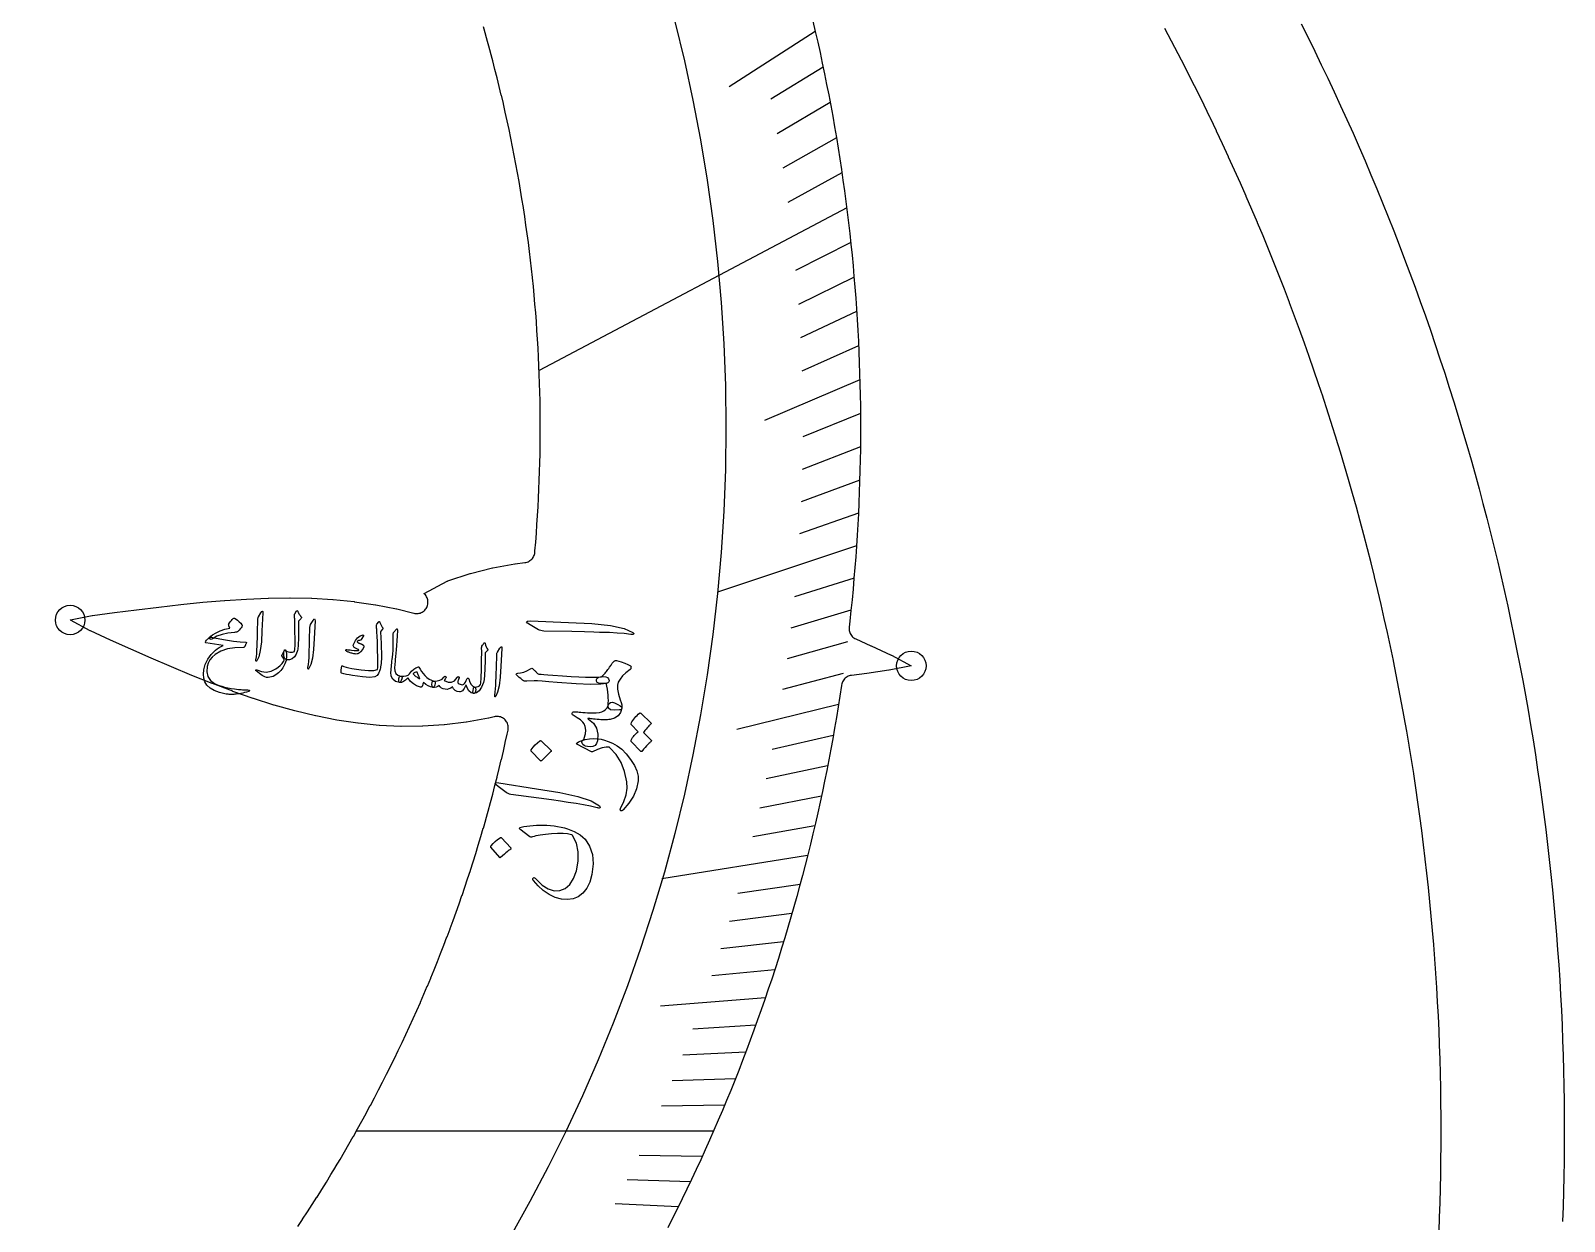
# Model space of a CAD drawing. Header units: millimetres. Extents: x -54 to 54, y -54 to 54.
# Drawn here: x 20.38 to 54, y -1.98 to 24.13 of the extents above; entities that cross this region are included whole.
import ezdxf

# ---------------------------------------------------------------- set-up
doc = ezdxf.new("R2010")
doc.units = ezdxf.units.MM
for name, color, linetype in [('CUT_INNER', 6, 'Continuous'), ('CUT_OUTER', 1, 'Continuous'), ('ENGRAVE', 7, 'Continuous'), ('ENGRAVE_FINE', 8, 'Continuous'), ('TEXT', 5, 'Continuous')]:
    doc.layers.add(name, color=color, linetype=linetype)

msp = doc.modelspace()

# ---------------------------------------------------------------- linework, layer by layer
at = {"layer": 'CUT_INNER'}
for points in [[(26.2326, -2.0963), (26.3388, -1.9363), (26.3396, -1.935), (26.4449, -1.7743), (26.4457, -1.7731), (26.5499, -1.6118), (26.5508, -1.6105), (26.654, -1.4485), (26.6548, -1.4472), (26.7571, -1.2847), (26.7579, -1.2834), (26.8591, -1.1202), (26.8599, -1.1189), (26.9602, -0.9551), (26.961, -0.9537), (27.0602, -0.7893), (27.061, -0.788), (27.1592, -0.623), (27.16, -0.6217), (27.2572, -0.456), (27.258, -0.4547), (27.3542, -0.2885), (27.355, -0.2872), (27.4501, -0.1203), (27.4509, -0.119), (27.545, 0.0484), (27.5458, 0.0497), (27.6389, 0.2177), (27.6396, 0.219), (27.7317, 0.3876), (27.7325, 0.3889), (27.8235, 0.558), (27.8242, 0.5594), (27.9142, 0.729), (27.915, 0.7304), (28.0039, 0.9006), (28.0046, 0.9019), (28.0926, 1.0727), (28.0933, 1.074), (28.1801, 1.2453), (28.1808, 1.2467), (28.2666, 1.4185), (28.2673, 1.4199), (28.3521, 1.5922), (28.3528, 1.5936), (28.4365, 1.7664), (28.4371, 1.7678), (28.5198, 1.9411), (28.5204, 1.9425), (28.602, 2.1164), (28.6027, 2.1178), (28.6832, 2.2921), (28.6838, 2.2935), (28.7632, 2.4684), (28.7639, 2.4698), (28.8422, 2.6451), (28.8429, 2.6465), (28.9201, 2.8223), (28.9208, 2.8237), (28.997, 3), (28.9976, 3.0014), (29.0727, 3.1782), (29.0733, 3.1796), (29.1473, 3.3568), (29.1479, 3.3582), (29.2209, 3.5359), (29.2214, 3.5373), (29.2933, 3.7154), (29.2939, 3.7168), (29.3646, 3.8953), (29.3652, 3.8968), (29.4349, 4.0757), (29.4354, 4.0772), (29.504, 4.2566), (29.5045, 4.258), (29.572, 4.4378), (29.5725, 4.4392), (29.6389, 4.6195), (29.6394, 4.6209), (29.7047, 4.8015), (29.7052, 4.803), (29.7693, 4.984), (29.7698, 4.9854), (29.8329, 5.1669), (29.8334, 5.1683), (29.8953, 5.3501), (29.8958, 5.3516), (29.9566, 5.5337), (29.9571, 5.5352), (30.0167, 5.7177), (30.0172, 5.7192), (30.0758, 5.9021), (30.0762, 5.9035), (30.1337, 6.0868), (30.1341, 6.0883), (30.1904, 6.2719), (30.1909, 6.2733), (30.2461, 6.4573), (30.2465, 6.4588), (30.3006, 6.643), (30.301, 6.6445), (30.3539, 6.8291), (30.3543, 6.8306), (30.4061, 7.0155), (30.4065, 7.017), (30.4572, 7.2023), (30.4576, 7.2037), (30.5071, 7.3893), (30.5075, 7.3908), (30.5559, 7.5766), (30.5562, 7.5781), (30.6035, 7.7643), (30.6039, 7.7658), (30.6499, 7.9522), (30.6503, 7.9537), (30.6953, 8.1404), (30.6956, 8.1419), (30.7394, 8.3289), (30.7398, 8.3304), (30.7824, 8.5176), (30.7827, 8.5191), (30.8242, 8.7066), (30.8246, 8.7081), (30.8428, 8.7927), (30.8467, 8.8165), (30.8483, 8.8406), (30.8476, 8.8647), (30.8445, 8.8887), (30.8392, 8.9122), (30.8316, 8.9351), (30.8219, 8.9572), (30.8101, 8.9782), (30.7963, 8.998), (30.7806, 9.0164), (30.7633, 9.0331), (30.7444, 9.0482), (30.7241, 9.0613), (30.7027, 9.0724), (30.6803, 9.0814), (30.6572, 9.0882), (30.6335, 9.0928), (30.6095, 9.095), (30.5853, 9.0949), (30.5613, 9.0925), (30.5377, 9.0878), (30.4222, 9.0589), (30.4144, 9.0572), (29.934, 8.9694), (29.9267, 8.9683), (29.4505, 8.9103), (29.4434, 8.9097), (28.9712, 8.8796), (28.9642, 8.8793), (28.4959, 8.8757), (28.4891, 8.8759), (28.0243, 8.8975), (28.0178, 8.898), (27.5563, 8.9437), (27.5501, 8.9445), (27.0916, 9.0128), (27.0859, 9.0138), (26.6301, 9.1034), (26.6249, 9.1045), (26.1715, 9.2137), (26.1669, 9.2149), (25.7155, 9.3418), (25.7115, 9.343), (25.2618, 9.4859), (25.2584, 9.487), (24.8103, 9.6437), (24.8074, 9.6447), (24.3604, 9.8132), (24.3581, 9.8141), (23.912, 9.9922), (23.9102, 9.9929), (23.4647, 10.1787), (23.4634, 10.1793), (23.0188, 10.3706), (22.573, 10.5669), (22.1278, 10.7666), (22.1265, 10.7671), (21.6863, 10.9703), (21.6795, 10.9736), (21.2487, 11.2047), (21.2439, 11.2076), (21.2489, 11.2088), (21.7287, 11.305), (21.7361, 11.3062), (22.2164, 11.3728), (22.2177, 11.373), (22.7001, 11.4346), (23.1833, 11.493), (23.6663, 11.5473), (23.6677, 11.5474), (24.148, 11.5959), (24.1499, 11.5961), (24.6285, 11.637), (24.631, 11.6372), (25.1076, 11.6687), (25.1107, 11.6688), (25.585, 11.6887), (25.5886, 11.6888), (26.0604, 11.6949), (26.0645, 11.6949), (26.5333, 11.6854), (26.5381, 11.6852), (27.0037, 11.658), (27.009, 11.6576), (27.4712, 11.611), (27.4769, 11.6103), (27.9355, 11.5426), (27.9416, 11.5416), (28.3965, 11.4513), (28.4029, 11.4499), (28.7756, 11.3555), (28.7992, 11.3508), (28.8232, 11.3483), (28.8473, 11.3481), (28.8713, 11.3503), (28.895, 11.3547), (28.9182, 11.3615), (28.9406, 11.3704), (28.962, 11.3814), (28.9823, 11.3945), (29.0012, 11.4094), (29.0186, 11.4261), (29.0343, 11.4444), (29.0481, 11.4642), (29.06, 11.4851), (29.0699, 11.5071), (29.0775, 11.53), (29.083, 11.5535), (29.0861, 11.5774), (29.0869, 11.6015), (29.0854, 11.6256), (29.0816, 11.6494), (29.0755, 11.6727), (29.0671, 11.6953), (29.0567, 11.7171), (29.0442, 11.7377), (29.0298, 11.757), (29.0135, 11.7748), (29.0048, 11.7835), (29.001, 11.7878), (29.0059, 11.7907), (29.5114, 12.0603), (29.5161, 12.0625), (29.5209, 12.0644), (30.0108, 12.2281), (30.0201, 12.2308), (30.5045, 12.3519), (30.5124, 12.3536), (30.9927, 12.4414), (31.0001, 12.4425), (31.2114, 12.4683), (31.2353, 12.4724), (31.2587, 12.4788), (31.2814, 12.4874), (31.3032, 12.4982), (31.3238, 12.5111), (31.343, 12.5259), (31.3608, 12.5425), (31.3768, 12.5608), (31.391, 12.5805), (31.4032, 12.6015), (31.4133, 12.6236), (31.4212, 12.6465), (31.4268, 12.6702), (31.4302, 12.6942), (31.4328, 12.7232), (31.4329, 12.7248), (31.4488, 12.9162), (31.4489, 12.9177), (31.4636, 13.1092), (31.4637, 13.1107), (31.4773, 13.3023), (31.4774, 13.3038), (31.4897, 13.4955), (31.4898, 13.497), (31.501, 13.6887), (31.5011, 13.6902), (31.5111, 13.882), (31.5112, 13.8836), (31.52, 14.0754), (31.5201, 14.0769), (31.5277, 14.2688), (31.5278, 14.2704), (31.5343, 14.4623), (31.5343, 14.4638), (31.5396, 14.6558), (31.5397, 14.6574), (31.5438, 14.8494), (31.5438, 14.8509), (31.5468, 15.0429), (31.5468, 15.0445), (31.5486, 15.2365), (31.5486, 15.238), (31.5492, 15.4301), (31.5492, 15.4316), (31.5486, 15.6237), (31.5486, 15.6252), (31.5468, 15.8172), (31.5468, 15.8188), (31.5438, 16.0108), (31.5438, 16.0123), (31.5397, 16.2043), (31.5396, 16.2059), (31.5343, 16.3978), (31.5343, 16.3994), (31.5278, 16.5913), (31.5277, 16.5928), (31.5201, 16.7847), (31.52, 16.7863), (31.5112, 16.9781), (31.5111, 16.9797), (31.5011, 17.1714), (31.501, 17.173), (31.4898, 17.3647), (31.4897, 17.3662), (31.4774, 17.5579), (31.4773, 17.5594), (31.4637, 17.751), (31.4636, 17.7525), (31.4489, 17.944), (31.4488, 17.9455), (31.4329, 18.1369), (31.4328, 18.1384), (31.4157, 18.3297), (31.4155, 18.3313), (31.3973, 18.5224), (31.3972, 18.524), (31.3778, 18.715), (31.3776, 18.7166), (31.357, 18.9075), (31.3568, 18.909), (31.3351, 19.0998), (31.3349, 19.1014), (31.312, 19.292), (31.3118, 19.2936), (31.2877, 19.4841), (31.2875, 19.4856), (31.2622, 19.676), (31.262, 19.6775), (31.2356, 19.8677), (31.2354, 19.8693), (31.2078, 20.0593), (31.2076, 20.0608), (31.1788, 20.2507), (31.1786, 20.2522), (31.1486, 20.4419), (31.1484, 20.4434), (31.1173, 20.633), (31.1171, 20.6345), (31.0848, 20.8238), (31.0845, 20.8253), (31.0511, 21.0144), (31.0509, 21.0159), (31.0163, 21.2048), (31.016, 21.2064), (30.9803, 21.395), (30.98, 21.3966), (30.9431, 21.585), (30.9428, 21.5865), (30.9048, 21.7748), (30.9044, 21.7763), (30.8652, 21.9643), (30.8649, 21.9658), (30.8246, 22.1535), (30.8242, 22.155), (30.7827, 22.3426), (30.7824, 22.3441), (30.7398, 22.5313), (30.7394, 22.5328), (30.6956, 22.7198), (30.6953, 22.7213), (30.6503, 22.908), (30.6499, 22.9095), (30.6039, 23.0959), (30.6035, 23.0974), (30.5562, 23.2836), (30.5559, 23.285), (30.5075, 23.4709), (30.5071, 23.4724), (30.4576, 23.6579), (30.4572, 23.6594), (30.4065, 23.8447), (30.4061, 23.8461), (30.3543, 24.0311), (30.3539, 24.0326), (30.301, 24.2172)], [(37.5253, 24.3433), (37.5793, 24.1129), (37.6318, 23.8821), (37.683, 23.6511), (37.7327, 23.4197), (37.781, 23.188), (37.8279, 22.9561), (37.8734, 22.7238), (37.9174, 22.4913), (37.96, 22.2585), (38.0012, 22.0254), (38.0409, 21.7922), (38.0793, 21.5586), (38.1161, 21.3249), (38.1516, 21.0909), (38.1856, 20.8567), (38.2182, 20.6223), (38.2493, 20.3877), (38.279, 20.1529), (38.3073, 19.9179), (38.3341, 19.6828), (38.3594, 19.4475), (38.3834, 19.212), (38.4058, 18.9765), (38.4269, 18.7407), (38.4465, 18.5049), (38.4646, 18.2689), (38.4813, 18.0329), (38.4965, 17.7967), (38.5103, 17.5604), (38.5227, 17.3241), (38.5336, 17.0877), (38.543, 16.8512), (38.551, 16.6147), (38.5575, 16.3781), (38.5626, 16.1415), (38.5662, 15.9049), (38.5684, 15.6683), (38.5692, 15.4316), (38.5684, 15.1949), (38.5663, 14.9583), (38.5626, 14.7217), (38.5576, 14.4851), (38.551, 14.2485), (38.543, 14.012), (38.5336, 13.7755), (38.5227, 13.5391), (38.5104, 13.3028), (38.4966, 13.0665), (38.4814, 12.8303), (38.4647, 12.5943), (38.4466, 12.3583), (38.427, 12.1225), (38.406, 11.8868), (38.3835, 11.6512), (38.3596, 11.4157), (38.3342, 11.1804), (38.3194, 11.0503), (38.3178, 11.026), (38.3186, 11.0018), (38.3217, 10.9777), (38.3272, 10.9541), (38.3349, 10.931), (38.3448, 10.9089), (38.3568, 10.8878), (38.3708, 10.868), (38.3867, 10.8496), (38.4043, 10.8329), (38.4234, 10.8179), (38.4438, 10.8048), (38.4655, 10.7938), (38.799, 10.6442), (38.8002, 10.6437), (39.2405, 10.4405), (39.2472, 10.4372), (39.678, 10.2062), (39.6828, 10.2033), (39.6778, 10.202), (39.198, 10.1059), (39.1906, 10.1046), (38.7103, 10.038), (38.709, 10.0379), (38.369, 9.9944), (38.3444, 9.99), (38.3204, 9.9832), (38.2971, 9.974), (38.2749, 9.9625), (38.254, 9.9489), (38.2345, 9.9332), (38.2167, 9.9157), (38.2007, 9.8965), (38.1868, 9.8758), (38.1749, 9.8538), (38.1653, 9.8307), (38.1581, 9.8068), (38.1533, 9.7823), (38.1518, 9.7723), (38.1164, 9.5383), (38.0795, 9.3046), (38.0412, 9.071), (38.0015, 8.8377), (37.9603, 8.6047), (37.9177, 8.3719), (37.8737, 8.1394), (37.8282, 7.9071), (37.7813, 7.6752), (37.733, 7.4435), (37.6833, 7.2121), (37.6322, 6.981), (37.5796, 6.7503), (37.5256, 6.5199), (37.4703, 6.2898), (37.4135, 6.06), (37.3553, 5.8307), (37.2957, 5.6016), (37.2346, 5.373), (37.1722, 5.1447), (37.1084, 4.9168), (37.0432, 4.6893), (36.9766, 4.4622), (36.9086, 4.2355), (36.8392, 4.0093), (36.7684, 3.7835), (36.6963, 3.5581), (36.6227, 3.3331), (36.5478, 3.1086), (36.4715, 2.8846), (36.3939, 2.6611), (36.3148, 2.438), (36.2344, 2.2154), (36.1526, 1.9933), (36.0695, 1.7718), (35.985, 1.5507), (35.8992, 1.3302), (35.812, 1.1102), (35.7234, 0.8907), (35.6335, 0.6718), (35.5423, 0.4534), (35.4497, 0.2356), (35.3558, 0.0184), (35.2606, -0.1983), (35.164, -0.4143), (35.0662, -0.6298), (34.967, -0.8447), (34.8664, -1.0589), (34.7646, -1.2725), (34.6614, -1.4855), (34.557, -1.6979), (34.4512, -1.9096), (34.3442, -2.1207)], [(51.2527, -2.202), (51.2652, -1.889), (51.2653, -1.8874), (51.2758, -1.5744), (51.2759, -1.5729), (51.2845, -1.2597), (51.2846, -1.2582), (51.2913, -0.945), (51.2913, -0.9435), (51.2961, -0.6303), (51.2961, -0.6288), (51.299, -0.3155), (51.299, -0.314), (51.3, -0.0008), (51.3, 0.0008), (51.299, 0.314), (51.299, 0.3155), (51.2961, 0.6288), (51.2961, 0.6303), (51.2913, 0.9435), (51.2913, 0.945), (51.2846, 1.2582), (51.2845, 1.2597), (51.2759, 1.5729), (51.2758, 1.5744), (51.2653, 1.8874), (51.2652, 1.889), (51.2527, 2.202), (51.2527, 2.2035), (51.2382, 2.5164), (51.2382, 2.5179), (51.2218, 2.8308), (51.2218, 2.8323), (51.2035, 3.145), (51.2034, 3.1465), (51.1832, 3.4591), (51.1831, 3.4606), (51.1611, 3.7731), (51.1609, 3.7746), (51.1369, 4.0869), (51.1368, 4.0885), (51.1109, 4.4006), (51.1108, 4.4022), (51.0829, 4.7142), (51.0828, 4.7157), (51.053, 5.0275), (51.0529, 5.029), (51.0212, 5.3407), (51.0211, 5.3422), (50.9875, 5.6536), (50.9873, 5.6552), (50.9519, 5.9664), (50.9517, 5.9679), (50.9143, 6.2789), (50.9141, 6.2804), (50.8748, 6.5912), (50.8746, 6.5927), (50.8334, 6.9032), (50.8332, 6.9048), (50.7901, 7.215), (50.7899, 7.2165), (50.7449, 7.5265), (50.7446, 7.528), (50.6977, 7.8377), (50.6975, 7.8393), (50.6487, 8.1487), (50.6484, 8.1502), (50.5977, 8.4593), (50.5975, 8.4608), (50.5449, 8.7696), (50.5446, 8.7711), (50.4901, 9.0796), (50.4898, 9.0811), (50.4334, 9.3892), (50.4332, 9.3907), (50.3749, 9.6985), (50.3746, 9.7), (50.3144, 10.0074), (50.3141, 10.0089), (50.2521, 10.3159), (50.2518, 10.3174), (50.1878, 10.6241), (50.1875, 10.6256), (50.1217, 10.9318), (50.1214, 10.9333), (50.0537, 11.2391), (50.0533, 11.2406), (49.9838, 11.5461), (49.9834, 11.5476), (49.912, 11.8525), (49.9116, 11.854), (49.8383, 12.1586), (49.838, 12.1601), (49.7628, 12.4641), (49.7624, 12.4656), (49.6854, 12.7692), (49.685, 12.7707), (49.6061, 13.0739), (49.6057, 13.0753), (49.5249, 13.378), (49.5245, 13.3795), (49.4419, 13.6816), (49.4415, 13.6831), (49.357, 13.9847), (49.3566, 13.9862), (49.2703, 14.2873), (49.2699, 14.2888), (49.1817, 14.5894), (49.1813, 14.5908), (49.0913, 14.8909), (49.0908, 14.8923), (48.999, 15.1918), (48.9985, 15.1933), (48.9048, 15.4922), (48.9044, 15.4936), (48.8089, 15.792), (48.8084, 15.7934), (48.711, 16.0911), (48.7106, 16.0926), (48.6114, 16.3897), (48.6109, 16.3912), (48.5099, 16.6877), (48.5094, 16.6891), (48.4066, 16.985), (48.4061, 16.9865), (48.3015, 17.2817), (48.3009, 17.2832), (48.1945, 17.5778), (48.194, 17.5792), (48.0858, 17.8732), (48.0852, 17.8746), (47.9752, 18.1679), (47.9746, 18.1693), (47.8628, 18.4619), (47.8623, 18.4633), (47.7486, 18.7552), (47.7481, 18.7567), (47.6326, 19.0479), (47.6321, 19.0493), (47.5149, 19.3398), (47.5143, 19.3412), (47.3953, 19.631), (47.3947, 19.6324), (47.274, 19.9214), (47.2734, 19.9228), (47.1508, 20.2111), (47.1502, 20.2125), (47.0259, 20.5), (47.0253, 20.5014), (46.8993, 20.7882), (46.8986, 20.7896), (46.7708, 21.0756), (46.7702, 21.077), (46.6406, 21.3621), (46.64, 21.3635), (46.5087, 21.6479), (46.508, 21.6493), (46.375, 21.9329), (46.3743, 21.9343), (46.2395, 22.217), (46.2389, 22.2184), (46.1023, 22.5003), (46.1017, 22.5017), (45.9634, 22.7828), (45.9627, 22.7842), (45.8227, 23.0644), (45.8221, 23.0657), (45.6804, 23.3451), (45.6797, 23.3465), (45.5363, 23.625), (45.5356, 23.6263), (45.3904, 23.9039), (45.3897, 23.9053), (45.2429, 24.182)]]:
    msp.add_lwpolyline(points, dxfattribs=at)
at = {"layer": 'CUT_OUTER'}
msp.add_lwpolyline([(48.2338, 24.2797), (48.3818, 23.9833), (48.5281, 23.686), (48.6725, 23.3878), (48.8151, 23.0887), (48.9558, 22.7887), (49.0948, 22.4879), (49.2318, 22.1862), (49.367, 21.8837), (49.5004, 21.5804), (49.6318, 21.2763), (49.7615, 20.9713), (49.8892, 20.6656), (50.0151, 20.3591), (50.139, 20.0518), (50.2611, 19.7438), (50.3813, 19.435), (50.4996, 19.1255), (50.616, 18.8153), (50.7305, 18.5044), (50.8431, 18.1928), (50.9538, 17.8805), (51.0625, 17.5675), (51.1694, 17.2538), (51.2743, 16.9395), (51.3773, 16.6246), (51.4783, 16.309), (51.5774, 15.9929), (51.6746, 15.6761), (51.7698, 15.3587), (51.863, 15.0408), (51.9543, 14.7223), (52.0437, 14.4032), (52.1311, 14.0836), (52.2165, 13.7635), (52.3, 13.4428), (52.3815, 13.1217), (52.461, 12.8), (52.5386, 12.4779), (52.6142, 12.1553), (52.6877, 11.8322), (52.7594, 11.5087), (52.829, 11.1848), (52.8966, 10.8604), (52.9623, 10.5356), (53.0259, 10.2105), (53.0876, 9.8849), (53.1472, 9.559), (53.2049, 9.2327), (53.2605, 8.9061), (53.3142, 8.5791), (53.3658, 8.2518), (53.4154, 7.9242), (53.463, 7.5963), (53.5086, 7.2681), (53.5522, 6.9397), (53.5938, 6.6109), (53.6334, 6.282), (53.6709, 5.9528), (53.7064, 5.6233), (53.7399, 5.2937), (53.7714, 4.9638), (53.8008, 4.6338), (53.8282, 4.3036), (53.8536, 3.9732), (53.877, 3.6427), (53.8983, 3.3121), (53.9176, 2.9813), (53.9349, 2.6504), (53.9502, 2.3194), (53.9634, 1.9884), (53.9746, 1.6572), (53.9837, 1.326), (53.9908, 0.9947), (53.9959, 0.6634), (53.999, 0.3321), (54, 0.0008), (53.999, -0.3306), (53.9959, -0.6619), (53.9909, -0.9932), (53.9838, -1.3245), (53.9746, -1.6557), (53.9634, -1.9868)], dxfattribs=at)
at = {"layer": 'ENGRAVE'}
for points in [[(38.2671, 20.2483), (31.5244, 16.6805)], [(38.4818, 12.8364), (35.4374, 11.8209)], [(37.4098, 6.0454), (34.217, 5.5295)], [(35.3478, 0), (27.518, 0)]]:
    msp.add_lwpolyline(points, dxfattribs=at)
for centre, radius in [((0, 15.4308), 35.6208), ((21.2431, 11.2077), 0.324), ((39.6836, 10.2032), 0.324)]:
    msp.add_circle(centre, radius, dxfattribs=at)
at = {"layer": 'ENGRAVE_FINE'}
for points in [[(37.5787, 24.1152), (35.6894, 22.9028)], [(37.7503, 23.3362), (36.6047, 22.628)], [(37.9046, 22.5596), (36.7457, 21.8699)], [(38.042, 21.7859), (36.87, 21.1147)], [(38.1627, 21.0153), (36.9781, 20.363)], [(38.3555, 19.4851), (37.1466, 18.8709)], [(38.4281, 18.7261), (37.2077, 18.1313)], [(38.4854, 17.9715), (37.2537, 17.3964)], [(38.5276, 17.2217), (37.2851, 16.6663)], [(38.555, 16.4769), (36.4628, 15.5828)], [(38.5679, 15.7374), (37.305, 15.222)], [(38.5668, 15.0033), (37.2941, 14.5083)], [(38.5518, 14.275), (37.2699, 13.8004)], [(38.5234, 13.5527), (37.2326, 13.0985)], [(38.4273, 12.1265), (37.1199, 11.7139)], [(38.3604, 11.423), (37.0452, 11.0314)], [(38.2811, 10.7262), (36.9587, 10.3557)], [(38.19, 10.0362), (36.8607, 9.6869)], [(38.0873, 9.3531), (35.8561, 8.8052)], [(37.9732, 8.677), (36.6313, 8.3704)], [(37.8482, 8.0081), (36.5006, 7.723)], [(37.7124, 7.3465), (36.3596, 7.083)], [(37.5662, 6.6922), (36.2085, 6.4504)], [(37.2436, 5.4061), (35.8775, 5.2078)], [(37.0678, 4.7744), (35.6981, 4.598)], [(36.8827, 4.1504), (35.5098, 3.9959)], [(36.6885, 3.5341), (35.3129, 3.4015)], [(36.4856, 2.9255), (34.1837, 2.7409)], [(36.2741, 2.3247), (34.8942, 2.2362)], [(36.0543, 1.7317), (34.673, 1.6654)], [(35.8265, 1.1466), (34.4441, 1.1024)], [(35.591, 0.5694), (34.2079, 0.5472)], [(35.0974, -0.5615), (33.7144, -0.5393)], [(34.8398, -1.115), (33.4575, -1.0708)], [(34.5754, -1.6607), (33.1941, -1.5943)]]:
    msp.add_lwpolyline(points, dxfattribs=at)
at = {"layer": 'TEXT'}
for points in [[(24.8458, 10.9355), (24.7029, 10.92), (24.5746, 10.8917), (24.4609, 10.8505), (24.3618, 10.7966), (24.3465, 10.7883), (24.333, 10.7843), (24.3211, 10.7848), (24.3108, 10.7896), (24.3006, 10.8063), (24.3055, 10.827), (24.3258, 10.8517), (24.3613, 10.8803), (24.4425, 10.9296), (24.5337, 10.9714), (24.6348, 11.0057), (24.7459, 11.0324), (24.7225, 11.0809), (24.7186, 11.0928), (24.7175, 11.1042), (24.7195, 11.1152), (24.7243, 11.1257), (24.7517, 11.1646), (24.7763, 11.1965), (24.798, 11.2213), (24.8168, 11.2391), (24.8283, 11.2472), (24.839, 11.2507), (24.8488, 11.2498), (24.8578, 11.2443), (24.9085, 11.2048), (24.9507, 11.1686), (24.9844, 11.1356), (25.0094, 11.106), (25.0138, 11.097), (25.015, 11.0862), (25.0128, 11.0738), (25.0074, 11.0596), (24.9938, 11.0382), (24.9735, 11.0127), (24.9463, 10.9833), (24.9123, 10.9498), (24.9039, 10.9453), (24.8901, 10.9414), (24.8707, 10.9382), (24.8458, 10.9355)], [(25.4261, 11.366), (25.4455, 11.3929), (25.4591, 11.4013), (25.467, 11.3913), (25.4691, 11.3628), (25.4481, 10.9717), (25.4345, 10.7318), (25.4113, 10.5419), (25.3784, 10.4022), (25.3358, 10.3126), (25.3295, 10.3057), (25.3243, 10.3022), (25.3201, 10.3022), (25.3171, 10.3057), (25.3151, 10.3107), (25.314, 10.317), (25.3139, 10.3246), (25.3148, 10.3334), (25.3249, 10.4016), (25.3325, 10.4744), (25.3375, 10.5518), (25.34, 10.6337), (25.3411, 10.6551), (25.3433, 10.7129), (25.3468, 10.8071), (25.3514, 10.9378), (25.359, 11.2279), (25.3604, 11.2432), (25.3633, 11.257), (25.3676, 11.2695), (25.3732, 11.2805)], [(26.2201, 11.4139), (26.2237, 11.4126), (26.2267, 11.4097), (26.2291, 11.4054), (26.2308, 11.3995), (26.2335, 11.3905), (26.239, 11.3785), (26.2472, 11.3635), (26.2582, 11.3455), (26.2647, 11.3359), (26.2711, 11.3265), (26.2773, 11.3175), (26.2833, 11.3088), (26.2893, 11.3005), (26.2954, 11.2927), (26.3016, 11.2854), (26.3078, 11.2786), (26.313, 11.2696), (26.3134, 11.2593), (26.3089, 11.2477), (26.2997, 11.2348), (26.2496, 11.1794), (26.2486, 11.1579), (26.248, 11.1314), (26.2477, 11.1001), (26.2478, 11.0639), (26.248, 11.0226), (26.2479, 10.9762), (26.2475, 10.9245), (26.2469, 10.8677), (26.2466, 10.8112), (26.2456, 10.7593), (26.2439, 10.7119), (26.2415, 10.669), (26.2384, 10.6306), (26.2348, 10.5968), (26.2307, 10.5674), (26.226, 10.5426), (26.1997, 10.4596), (26.1614, 10.3977), (26.1112, 10.3568), (26.0491, 10.3371), (26.0393, 10.3356), (26.03, 10.3347), (26.0211, 10.3343), (26.0125, 10.3345), (26.0043, 10.3351), (25.9964, 10.3361), (25.9889, 10.3374), (25.9818, 10.339), (25.9622, 10.3489), (25.9469, 10.3671), (25.9359, 10.3938), (25.9291, 10.4289), (25.9264, 10.4658), (25.9273, 10.498), (25.932, 10.5253), (25.9404, 10.5479), (25.9427, 10.5518), (25.9453, 10.5544), (25.9482, 10.5558), (25.9512, 10.556), (25.9549, 10.555), (25.9581, 10.5533), (25.9607, 10.5509), (25.9629, 10.5478), (25.9812, 10.5311), (26.0031, 10.5181), (26.0286, 10.5088), (26.0576, 10.5032), (26.0887, 10.5018), (26.1169, 10.504), (26.1422, 10.5099), (26.1646, 10.5195), (26.1698, 10.5672), (26.1726, 10.6575), (26.1731, 10.7903), (26.1713, 10.9658), (26.1681, 11.161), (26.1677, 11.1869), (26.1667, 11.2115), (26.1651, 11.2347), (26.163, 11.2567), (26.1616, 11.2677), (26.1606, 11.2777), (26.16, 11.2868), (26.1598, 11.295), (26.1597, 11.3021), (26.1595, 11.3081), (26.1593, 11.313), (26.159, 11.3168), (26.1592, 11.3252), (26.1605, 11.3327), (26.1629, 11.3391), (26.1663, 11.3447), (26.2079, 11.4077), (26.2109, 11.4108), (26.2139, 11.4128), (26.2169, 11.4139), (26.2201, 11.4139)], [(26.5676, 11.1966), (26.5869, 11.2235), (26.6006, 11.232), (26.6084, 11.222), (26.6105, 11.1935), (26.5895, 10.8024), (26.576, 10.5624), (26.5527, 10.3726), (26.5198, 10.2329), (26.4773, 10.1432), (26.4709, 10.1363), (26.4657, 10.1329), (26.4616, 10.1329), (26.4586, 10.1364), (26.4565, 10.1414), (26.4554, 10.1477), (26.4553, 10.1552), (26.4562, 10.1641), (26.4664, 10.2323), (26.4739, 10.305), (26.479, 10.3824), (26.4815, 10.4644), (26.4825, 10.4858), (26.4848, 10.5436), (26.4882, 10.6378), (26.4928, 10.7685), (26.5004, 11.0586), (26.5019, 11.0738), (26.5048, 11.0877), (26.509, 11.1001), (26.5147, 11.1112)], [(28.0296, 11.16), (28.0359, 11.1418), (28.0428, 11.1244), (28.0502, 11.1079), (28.0581, 11.0922), (28.0667, 11.0773), (28.076, 11.0632), (28.086, 11.0499), (28.0967, 11.0374), (28.1005, 11.0307), (28.1011, 11.0235), (28.0983, 11.0157), (28.0922, 11.0075), (28.0569, 10.9645), (28.0534, 10.9598), (28.0508, 10.9557), (28.0491, 10.9524), (28.0483, 10.9497), (28.0552, 10.8181), (28.0606, 10.6994), (28.0645, 10.5935), (28.0669, 10.5004), (28.0677, 10.4202), (28.0668, 10.353), (28.0642, 10.2988), (28.0599, 10.2577), (28.0484, 10.1805), (28.0434, 10.1563), (28.0372, 10.1321), (28.0298, 10.108), (28.0212, 10.084), (28.0113, 10.06), (28.0001, 10.0362), (27.9874, 10.0125), (27.9733, 9.9889), (27.9204, 9.9586), (27.8121, 9.9489), (27.6486, 9.9595), (27.4297, 9.9907), (27.3618, 10.0032), (27.2992, 10.0165), (27.242, 10.0306), (27.1901, 10.0456), (27.1856, 10.0483), (27.1826, 10.0519), (27.1811, 10.0562), (27.1812, 10.0614), (27.1833, 10.0857), (27.1854, 10.1078), (27.1875, 10.1277), (27.1896, 10.1454), (27.1917, 10.1611), (27.1938, 10.1749), (27.1959, 10.187), (27.1981, 10.1972), (27.1997, 10.2029), (27.2022, 10.2059), (27.2057, 10.206), (27.2103, 10.2035), (27.2454, 10.1869), (27.2917, 10.1717), (27.3489, 10.1579), (27.4173, 10.1454), (27.6225, 10.1151), (27.7844, 10.101), (27.9031, 10.1032), (27.9785, 10.1217), (27.9856, 10.1696), (27.9887, 10.2581), (27.9881, 10.3873), (27.9836, 10.557), (27.9777, 10.7271), (27.9728, 10.8559), (27.9688, 10.9432), (27.9656, 10.9893), (27.9644, 11.0019), (27.9632, 11.0138), (27.9622, 11.0248), (27.9612, 11.035), (27.9602, 11.0443), (27.9593, 11.0525), (27.9585, 11.0598), (27.9577, 11.0661), (27.9569, 11.0796), (27.9584, 11.0921), (27.9621, 11.1037), (27.9681, 11.1144), (28.0069, 11.1698), (28.01, 11.1735), (28.013, 11.1757), (28.0161, 11.1766), (28.0191, 11.176), (28.0225, 11.1734), (28.0254, 11.1699), (28.0278, 11.1654), (28.0296, 11.16)], [(31.3275, 11.1032), (31.2695, 11.1423), (31.2509, 11.1699), (31.272, 11.1859), (31.3326, 11.1905), (32.1674, 11.1544), (32.6798, 11.1328), (33.0857, 11.0899), (33.385, 11.0244), (33.5775, 10.9355), (33.5924, 10.922), (33.5999, 10.9107), (33.6, 10.9018), (33.5926, 10.8951), (33.5819, 10.8904), (33.5685, 10.8879), (33.5524, 10.8875), (33.5336, 10.8891), (33.3878, 10.9089), (33.2322, 10.923), (33.0669, 10.9317), (32.8919, 10.935), (32.8463, 10.9367), (32.7229, 10.9402), (32.5218, 10.9456), (32.2429, 10.9533), (31.624, 10.9668), (31.5914, 10.9697), (31.5618, 10.9756), (31.5351, 10.9843), (31.5115, 10.9958)], [(24.4471, 10.808), (24.6481, 10.771), (24.8226, 10.7443), (24.9708, 10.7279), (25.0925, 10.722), (25.0962, 10.7219), (25.0994, 10.7211), (25.1019, 10.7198), (25.1039, 10.7178), (25.1052, 10.7154), (25.1057, 10.7125), (25.1055, 10.7093), (25.1045, 10.7057), (25.0993, 10.6918), (25.0943, 10.679), (25.0897, 10.6675), (25.0852, 10.6571), (25.0811, 10.6478), (25.0772, 10.6397), (25.0737, 10.6328), (25.0703, 10.6271), (25.0638, 10.6181), (25.0568, 10.6118), (25.0494, 10.6082), (25.0416, 10.6072), (24.8549, 10.6012), (24.689, 10.573), (24.544, 10.5226), (24.4198, 10.4501), (24.3542, 10.3943), (24.3034, 10.3326), (24.2674, 10.2648), (24.2462, 10.191), (24.2383, 10.0714), (24.2624, 9.9694), (24.3184, 9.8849), (24.4065, 9.8181), (24.4538, 9.7947), (24.5065, 9.7735), (24.5644, 9.7542), (24.6278, 9.737), (24.6963, 9.7217), (24.7699, 9.7082), (24.8487, 9.6967), (24.9325, 9.6869), (24.9624, 9.6842), (24.9919, 9.6817), (25.0209, 9.6796), (25.0494, 9.6776), (25.0772, 9.676), (25.1043, 9.6747), (25.1304, 9.6738), (25.1557, 9.6731), (25.1633, 9.6724), (25.1685, 9.6696), (25.1711, 9.6648), (25.1712, 9.658), (25.1694, 9.6503), (25.1668, 9.6445), (25.1632, 9.6407), (25.1587, 9.6389), (25.1114, 9.6267), (25.0668, 9.6159), (25.0248, 9.6066), (24.9854, 9.5986), (24.9487, 9.592), (24.9148, 9.5866), (24.8837, 9.5823), (24.8554, 9.5793), (24.829, 9.5779), (24.8033, 9.577), (24.7785, 9.5765), (24.7544, 9.5766), (24.731, 9.5773), (24.7083, 9.579), (24.6862, 9.5816), (24.6648, 9.5851), (24.5196, 9.6182), (24.4009, 9.6612), (24.3086, 9.7139), (24.2426, 9.7764), (24.1981, 9.8489), (24.1716, 9.9297), (24.163, 10.019), (24.1724, 10.1167), (24.2057, 10.2346), (24.2599, 10.3458), (24.335, 10.4504), (24.4311, 10.5481), (24.4672, 10.5767), (24.5073, 10.6032), (24.5512, 10.6278), (24.5991, 10.6503), (24.2186, 10.71), (24.21, 10.7153), (24.2072, 10.7229), (24.2102, 10.733), (24.219, 10.7453), (24.2347, 10.7629), (24.2489, 10.7787), (24.2616, 10.7927), (24.2729, 10.8049), (24.2827, 10.8152), (24.2909, 10.8236), (24.2977, 10.8299), (24.303, 10.8342), (24.3133, 10.8336), (24.3408, 10.829), (24.3854, 10.8205), (24.4471, 10.808)], [(27.6646, 10.8795), (27.6674, 10.8786), (27.6698, 10.8771), (27.6717, 10.8748), (27.6731, 10.8718), (27.6733, 10.8692), (27.6731, 10.8665), (27.6725, 10.8637), (27.6714, 10.8607), (27.626, 10.7822), (27.6207, 10.7743), (27.6155, 10.7685), (27.6104, 10.7646), (27.6054, 10.7627), (27.5848, 10.7601), (27.5669, 10.7552), (27.5516, 10.7481), (27.5391, 10.7388), (27.5361, 10.7334), (27.5381, 10.7268), (27.5452, 10.7192), (27.5574, 10.7103), (27.5658, 10.706), (27.5744, 10.7018), (27.5834, 10.6977), (27.5928, 10.6938), (27.6025, 10.69), (27.6128, 10.6864), (27.6236, 10.6829), (27.6349, 10.6795), (27.6724, 10.657), (27.6801, 10.6209), (27.6581, 10.5714), (27.6063, 10.5084), (27.5861, 10.4903), (27.567, 10.4768), (27.549, 10.4677), (27.532, 10.4631), (27.5139, 10.462), (27.4895, 10.4641), (27.4587, 10.4694), (27.4216, 10.4778), (27.4026, 10.4826), (27.3848, 10.4877), (27.368, 10.4933), (27.3523, 10.4994), (27.3377, 10.5056), (27.324, 10.5116), (27.3113, 10.5175), (27.2996, 10.5233), (27.2926, 10.5286), (27.2879, 10.5343), (27.2855, 10.5402), (27.2853, 10.5463), (27.2872, 10.5524), (27.2908, 10.5564), (27.2961, 10.5583), (27.3031, 10.5582), (27.3253, 10.5564), (27.3504, 10.554), (27.3784, 10.5509), (27.4093, 10.5472), (27.467, 10.5404), (27.5124, 10.5372), (27.5455, 10.5376), (27.5662, 10.5417), (27.569, 10.5432), (27.5708, 10.5454), (27.5714, 10.5484), (27.571, 10.5522), (27.5699, 10.5547), (27.5677, 10.5571), (27.5642, 10.5596), (27.5595, 10.562), (27.5155, 10.5798), (27.4972, 10.5881), (27.482, 10.5976), (27.4697, 10.6083), (27.4604, 10.6201), (27.453, 10.6335), (27.4494, 10.6467), (27.4496, 10.6597), (27.4537, 10.6726), (27.4956, 10.7573), (27.5447, 10.82), (27.601, 10.8607), (27.6646, 10.8795)], [(28.3961, 11.0059), (28.3999, 11.0101), (28.4032, 11.0129), (28.4061, 11.014), (28.4085, 11.0137), (28.412, 11.0111), (28.4144, 11.0044), (28.4158, 10.9936), (28.4162, 10.9787), (28.4118, 10.8592), (28.4063, 10.7489), (28.3997, 10.6478), (28.3921, 10.5559), (28.3844, 10.4775), (28.3775, 10.4072), (28.3716, 10.3451), (28.3665, 10.291), (28.3623, 10.2451), (28.3587, 10.2073), (28.3559, 10.1776), (28.3537, 10.1561), (28.3582, 10.0901), (28.3821, 10.0385), (28.4255, 10.0013), (28.4883, 9.9785), (28.5056, 9.9711), (28.5155, 9.9584), (28.5179, 9.9403), (28.5129, 9.9169), (28.5001, 9.8808), (28.4881, 9.8554), (28.4772, 9.8407), (28.4673, 9.8368), (28.3779, 9.8623), (28.3162, 9.9083), (28.282, 9.9747), (28.2754, 10.0616), (28.2783, 10.1022), (28.2816, 10.1429), (28.2852, 10.1837), (28.2891, 10.2245), (28.2932, 10.2653), (28.2974, 10.3063), (28.3017, 10.3473), (28.3061, 10.3885), (28.3148, 10.4669), (28.321, 10.5377), (28.325, 10.6009), (28.3266, 10.6566), (28.3267, 10.7102), (28.3262, 10.7674), (28.3249, 10.8283), (28.323, 10.8928), (28.3232, 10.9043), (28.3251, 10.9146), (28.3285, 10.9237), (28.3336, 10.9315)], [(25.9644, 10.5476), (25.9741, 10.5273), (25.9813, 10.5036), (25.9859, 10.4765), (25.988, 10.4459), (25.9879, 10.4142), (25.9858, 10.3823), (25.9816, 10.35), (25.9754, 10.3175), (25.9657, 10.2849), (25.9506, 10.2479), (25.9299, 10.2065), (25.9038, 10.1607), (25.8608, 10.099), (25.8109, 10.047), (25.7543, 10.0046), (25.6908, 9.9719), (25.6569, 9.9597), (25.6223, 9.9519), (25.5868, 9.9484), (25.5507, 9.9492), (25.5082, 9.9605), (25.4554, 9.9879), (25.3924, 10.0315), (25.3191, 10.0914), (25.315, 10.0962), (25.3125, 10.1012), (25.3117, 10.1064), (25.3125, 10.1117), (25.3149, 10.1159), (25.319, 10.1179), (25.3248, 10.1177), (25.3323, 10.1152), (25.4377, 10.0758), (25.5431, 10.0662), (25.6484, 10.0864), (25.7538, 10.1363), (25.8029, 10.1703), (25.8474, 10.2085), (25.8873, 10.2511), (25.9226, 10.2979), (25.927, 10.3058), (25.9299, 10.3149), (25.9315, 10.3253), (25.9316, 10.3368), (25.9284, 10.3524), (25.9198, 10.3716), (25.9057, 10.3944), (25.8861, 10.4208), (25.8842, 10.4248), (25.8838, 10.4296), (25.8849, 10.4352), (25.8876, 10.4415), (25.9419, 10.5477), (25.9443, 10.5516), (25.9469, 10.5542), (25.9497, 10.5556), (25.9528, 10.5557), (25.9565, 10.5548), (25.9596, 10.5531), (25.9623, 10.5507), (25.9644, 10.5476)], [(30.2698, 10.6314), (30.2843, 10.6555), (30.2955, 10.6746), (30.3037, 10.6888), (30.3087, 10.698), (30.3123, 10.7038), (30.3165, 10.7077), (30.3213, 10.7097), (30.3265, 10.7099), (30.3322, 10.708), (30.3366, 10.7043), (30.3397, 10.6989), (30.3415, 10.6915), (30.3496, 10.6559), (30.3607, 10.6231), (30.3749, 10.5934), (30.3921, 10.5666), (30.3968, 10.5581), (30.3972, 10.5493), (30.3934, 10.5401), (30.3852, 10.5306), (30.3433, 10.4869), (30.3424, 10.4647), (30.3416, 10.4429), (30.3409, 10.4215), (30.3402, 10.4005), (30.3395, 10.3799), (30.3389, 10.3597), (30.3384, 10.3398), (30.3379, 10.3204), (30.3335, 10.1404), (30.3262, 10.0003), (30.3163, 9.9), (30.3036, 9.8395), (30.2575, 9.7333), (30.2066, 9.6572), (30.1509, 9.6115), (30.0905, 9.596), (30.0889, 9.5962), (30.0873, 9.5965), (30.0858, 9.5967), (30.0842, 9.5969), (30.0762, 9.6072), (30.0732, 9.6283), (30.0752, 9.6604), (30.0823, 9.7034), (30.0861, 9.7191), (30.0923, 9.7301), (30.1007, 9.7363), (30.1115, 9.7377), (30.1526, 9.7398), (30.188, 9.7493), (30.2177, 9.7663), (30.2417, 9.7908), (30.2452, 9.824), (30.2484, 9.8618), (30.2511, 9.9044), (30.2534, 9.9516), (30.2554, 10.0033), (30.2572, 10.0592), (30.2586, 10.1195), (30.2598, 10.1839), (30.2614, 10.2473), (30.2627, 10.3042), (30.2637, 10.3547), (30.2643, 10.3989), (30.2648, 10.4366), (30.2653, 10.4679), (30.2658, 10.4928), (30.2665, 10.5112), (30.264, 10.6033), (30.2649, 10.6122), (30.2661, 10.6199), (30.2677, 10.6263), (30.2698, 10.6314)], [(30.6626, 10.5892), (30.682, 10.6161), (30.6956, 10.6245), (30.7035, 10.6145), (30.7056, 10.5861), (30.6846, 10.1949), (30.671, 9.955), (30.6478, 9.7652), (30.6149, 9.6254), (30.5723, 9.5358), (30.566, 9.5289), (30.5607, 9.5255), (30.5566, 9.5255), (30.5536, 9.5289), (30.5515, 9.534), (30.5504, 9.5403), (30.5504, 9.5478), (30.5513, 9.5566), (30.5614, 9.6248), (30.569, 9.6976), (30.574, 9.775), (30.5765, 9.857), (30.5776, 9.8784), (30.5798, 9.9361), (30.5832, 10.0304), (30.5878, 10.161), (30.5955, 10.4511), (30.5969, 10.4664), (30.5998, 10.4803), (30.604, 10.4927), (30.6097, 10.5037)], [(28.8768, 10.1783), (28.8814, 10.1792), (28.8853, 10.1787), (28.8883, 10.1766), (28.8905, 10.1731), (28.9149, 10.1266), (28.9443, 10.0806), (28.9786, 10.0351), (29.0178, 9.9901), (29.0621, 9.9483), (29.1103, 9.9144), (29.1626, 9.8883), (29.2188, 9.8701), (29.2315, 9.8651), (29.2397, 9.8562), (29.2435, 9.8432), (29.2429, 9.8263), (29.2344, 9.7818), (29.224, 9.7507), (29.2118, 9.7329), (29.1978, 9.7284), (29.1445, 9.7414), (29.0917, 9.7643), (29.0394, 9.7972), (28.9875, 9.8401), (28.9775, 9.8014), (28.9686, 9.7725), (28.9607, 9.7532), (28.9539, 9.7437), (28.9465, 9.7392), (28.9387, 9.7363), (28.9306, 9.7351), (28.9221, 9.7355), (28.8392, 9.7632), (28.7664, 9.8057), (28.7036, 9.863), (28.6508, 9.9351), (28.6487, 9.9377), (28.6461, 9.9386), (28.6431, 9.9377), (28.6395, 9.9351), (28.5927, 9.8891), (28.5484, 9.8573), (28.5066, 9.8399), (28.4673, 9.8368), (28.4595, 9.8395), (28.4536, 9.8452), (28.4496, 9.8539), (28.4474, 9.8655), (28.4453, 9.8994), (28.4473, 9.9274), (28.4535, 9.9497), (28.4639, 9.966), (28.4704, 9.9721), (28.4767, 9.9762), (28.4826, 9.9783), (28.4883, 9.9785), (28.5561, 9.9751), (28.6107, 9.9821), (28.6522, 9.9994), (28.6806, 10.0272), (28.7266, 10.0853), (28.7746, 10.1299), (28.8247, 10.1609), (28.8768, 10.1783)], [(31.8239, 9.9999), (32.0384, 9.9846), (32.2292, 9.9723), (32.3964, 9.9629), (32.54, 9.9563), (32.6597, 9.9527), (32.7554, 9.9519), (32.827, 9.9539), (32.8745, 9.9587), (32.9361, 9.9671), (32.9853, 9.9628), (33.0221, 9.9459), (33.0465, 9.9162), (33.0571, 9.883), (33.0526, 9.8554), (33.0332, 9.8333), (32.9987, 9.8168), (32.8748, 9.7988), (32.6531, 9.7958), (32.3335, 9.8082), (31.9163, 9.8365), (31.7374, 9.8522), (31.5943, 9.8638), (31.4872, 9.8713), (31.416, 9.8746), (31.2559, 9.8667), (31.2279, 9.867), (31.2031, 9.8704), (31.1814, 9.8769), (31.1628, 9.8866), (31.1196, 9.9223), (31.0861, 9.9501), (31.0625, 9.97), (31.0486, 9.9821), (31.0292, 10.0051), (31.0238, 10.0223), (31.0325, 10.0339), (31.0552, 10.0397), (31.1181, 10.0466), (31.1855, 10.0655), (31.2576, 10.0964), (31.3342, 10.1395), (31.3493, 10.1472), (31.3635, 10.1494), (31.3767, 10.1459), (31.3889, 10.1368), (31.4033, 10.1232), (31.4167, 10.1103), (31.4292, 10.0982), (31.4407, 10.0868), (31.4513, 10.0762), (31.461, 10.0664), (31.4696, 10.0574), (31.4774, 10.0492), (31.4908, 10.0369), (31.5048, 10.0279), (31.5193, 10.0221), (31.5343, 10.0195), (31.5679, 10.0181), (31.6274, 10.0144), (31.7127, 10.0083), (31.8239, 9.9999)], [(32.7794, 9.8644), (32.7827, 9.9043), (32.798, 9.9336), (32.8252, 9.9523), (32.8644, 9.9604), (32.8837, 9.9639), (32.9037, 9.9737), (32.9242, 9.99), (32.9454, 10.0126), (32.9569, 10.0271), (32.9697, 10.0432), (32.9839, 10.0607), (32.9994, 10.0798), (33.0157, 10.1005), (33.0326, 10.1229), (33.0498, 10.1469), (33.0676, 10.1727), (33.1008, 10.2206), (33.1284, 10.2583), (33.1505, 10.2856), (33.1671, 10.3026), (33.181, 10.3136), (33.1947, 10.32), (33.208, 10.3216), (33.2211, 10.3185), (33.3192, 10.2888), (33.4028, 10.26), (33.4719, 10.232), (33.5266, 10.2049), (33.5332, 10.1991), (33.5373, 10.191), (33.5389, 10.1806), (33.538, 10.168), (33.5349, 10.1525), (33.531, 10.1402), (33.5264, 10.1311), (33.5209, 10.1251), (33.4285, 10.0514), (33.354, 9.9804), (33.2973, 9.9119), (33.2586, 9.8459), (33.2407, 9.7756), (33.242, 9.6881), (33.2625, 9.583), (33.302, 9.4604), (33.3214, 9.4009), (33.3338, 9.3501), (33.339, 9.308), (33.3372, 9.2747), (33.3316, 9.2595), (33.321, 9.2478), (33.3055, 9.2397), (33.285, 9.2351), (33.1711, 9.2279), (33.0918, 9.2414), (33.047, 9.2755), (33.0366, 9.3302), (33.0404, 9.386), (33.0418, 9.4434), (33.0408, 9.5026), (33.0374, 9.5635), (33.0314, 9.6258), (33.0225, 9.6895), (33.0107, 9.7545), (32.9959, 9.8207), (32.9024, 9.8163), (32.8351, 9.8222), (32.7941, 9.8383), (32.7794, 9.8644)], [(28.8532, 10.0627), (28.8516, 10.065), (28.8493, 10.0665), (28.8463, 10.0674), (28.8426, 10.0675), (28.8197, 10.0642), (28.7998, 10.0582), (28.7829, 10.0495), (28.7691, 10.0382), (28.7655, 10.0334), (28.7641, 10.0289), (28.765, 10.0246), (28.7681, 10.0207), (28.7809, 10.007), (28.7945, 9.994), (28.8089, 9.9816), (28.8241, 9.9697), (28.8401, 9.9584), (28.8568, 9.9478), (28.8744, 9.9377), (28.8927, 9.9281), (28.8975, 9.9262), (28.9014, 9.9253), (28.9042, 9.9252), (28.9061, 9.9262), (28.907, 9.9278), (28.9069, 9.9301), (28.9058, 9.9329), (28.9036, 9.9362), (28.8973, 9.9488), (28.891, 9.9624), (28.8846, 9.9769), (28.8781, 9.9923), (28.8717, 10.0086), (28.8654, 10.0257), (28.8592, 10.0438), (28.8532, 10.0627)], [(29.4356, 9.9538), (29.4418, 9.9617), (29.4481, 9.9677), (29.4545, 9.9718), (29.4611, 9.9742), (29.4674, 9.9745), (29.473, 9.9728), (29.4779, 9.969), (29.482, 9.963), (29.4844, 9.9555), (29.4841, 9.947), (29.4809, 9.9375), (29.4751, 9.927), (29.4711, 9.9219), (29.4673, 9.9165), (29.4635, 9.911), (29.4597, 9.9052), (29.4559, 9.8993), (29.4518, 9.8935), (29.4473, 9.8877), (29.4426, 9.882), (29.5274, 9.8464), (29.6025, 9.845), (29.668, 9.8778), (29.7239, 9.9448), (29.73, 9.9527), (29.736, 9.9587), (29.742, 9.963), (29.7479, 9.9654), (29.7542, 9.9659), (29.7598, 9.9645), (29.7647, 9.9611), (29.769, 9.9559), (29.7717, 9.9492), (29.7721, 9.9417), (29.7701, 9.9334), (29.7659, 9.9241), (29.7543, 9.902), (29.7461, 9.8832), (29.7412, 9.8678), (29.7396, 9.8556), (29.7425, 9.8376), (29.7519, 9.822), (29.768, 9.8089), (29.7906, 9.7982), (29.8159, 9.7912), (29.8384, 9.7895), (29.858, 9.793), (29.8748, 9.8018), (29.8907, 9.8178), (29.9075, 9.8432), (29.9253, 9.8779), (29.9441, 9.9218), (29.9467, 9.9271), (29.951, 9.9305), (29.9571, 9.932), (29.9649, 9.9316), (29.9726, 9.9297), (29.9786, 9.9264), (29.9827, 9.9217), (29.9851, 9.9158), (30.0062, 9.8466), (30.0345, 9.7938), (30.0702, 9.7574), (30.1131, 9.7375), (30.1218, 9.7322), (30.1281, 9.7224), (30.132, 9.7081), (30.1333, 9.6894), (30.1333, 9.6694), (30.1313, 9.6515), (30.1274, 9.6357), (30.1217, 9.622), (30.1146, 9.6096), (30.1073, 9.6012), (30.0998, 9.5965), (30.0921, 9.5958), (30.0333, 9.6145), (29.9861, 9.6513), (29.9504, 9.7064), (29.9263, 9.7797), (29.9251, 9.7835), (29.9234, 9.7849), (29.9212, 9.784), (29.9184, 9.7808), (29.8972, 9.7382), (29.878, 9.7036), (29.8607, 9.6769), (29.8455, 9.6581), (29.83, 9.6454), (29.8137, 9.6367), (29.7966, 9.6319), (29.7787, 9.631), (29.7268, 9.6422), (29.6834, 9.664), (29.6487, 9.6964), (29.6226, 9.7394), (29.5854, 9.7126), (29.5461, 9.6953), (29.5045, 9.6876), (29.4607, 9.6894), (29.4199, 9.6994), (29.3855, 9.7163), (29.3575, 9.74), (29.336, 9.7707), (29.3008, 9.7484), (29.2658, 9.734), (29.2309, 9.7274), (29.1962, 9.7287), (29.1837, 9.7373), (29.1761, 9.7586), (29.1734, 9.7927), (29.1757, 9.8395), (29.1794, 9.8533), (29.1876, 9.8631), (29.2002, 9.8688), (29.2172, 9.8704), (29.29, 9.871), (29.3506, 9.8852), (29.3991, 9.9128), (29.4356, 9.9538)], [(32.2489, 9.1687), (32.2576, 9.1822), (32.2705, 9.191), (32.2877, 9.1952), (32.3093, 9.1946), (32.3241, 9.1938), (32.3447, 9.1925), (32.3711, 9.1907), (32.4032, 9.1885), (32.4409, 9.1859), (32.4838, 9.1829), (32.5322, 9.1795), (32.5858, 9.1758), (32.6885, 9.1699), (32.7751, 9.1707), (32.8456, 9.178), (32.9001, 9.192), (32.9448, 9.2134), (32.9824, 9.2435), (33.0131, 9.2825), (33.0366, 9.3302), (33.0607, 9.3744), (33.0924, 9.3994), (33.1319, 9.4051), (33.179, 9.3914), (33.2514, 9.3572), (33.3019, 9.3269), (33.3308, 9.3005), (33.3378, 9.2781), (33.3068, 9.1807), (33.2538, 9.1065), (33.1793, 9.0555), (33.0831, 9.0277), (33.0539, 9.0248), (33.0228, 9.0224), (32.9899, 9.0206), (32.9552, 9.0193), (32.9185, 9.0192), (32.8797, 9.0205), (32.8388, 9.0234), (32.7959, 9.0277), (32.7542, 9.0325), (32.7172, 9.0366), (32.6847, 9.04), (32.6569, 9.0428), (32.6342, 9.0449), (32.617, 9.0467), (32.6054, 9.048), (32.5993, 9.0488), (32.5964, 9.0492), (32.5945, 9.0489), (32.5936, 9.048), (32.5936, 9.0465), (32.5948, 9.0443), (32.5974, 9.0414), (32.6013, 9.0379), (32.6067, 9.0336), (32.7136, 8.9425), (32.7824, 8.833), (32.8129, 8.7049), (32.805, 8.5588), (32.7854, 8.4999), (32.7516, 8.4582), (32.7036, 8.4335), (32.6414, 8.4259), (32.5875, 8.4309), (32.5431, 8.4417), (32.5083, 8.4583), (32.4829, 8.4807), (32.467, 8.5049), (32.4606, 8.527), (32.4638, 8.5471), (32.4766, 8.5652), (32.4918, 8.58), (32.5033, 8.5934), (32.5111, 8.6054), (32.515, 8.616), (32.5383, 8.7114), (32.5453, 8.7959), (32.5359, 8.8694), (32.5103, 8.9317), (32.4813, 8.9709), (32.4317, 9.0154), (32.3615, 9.0652), (32.2705, 9.12), (32.2562, 9.1295), (32.2478, 9.1407), (32.2453, 9.1538), (32.2489, 9.1687)], [(33.5427, 8.9175), (33.5393, 8.9226), (33.538, 8.929), (33.5386, 8.9369), (33.5413, 8.9462), (33.5601, 8.9775), (33.5799, 9.0076), (33.6008, 9.0364), (33.6226, 9.0639), (33.6458, 9.0903), (33.6704, 9.1158), (33.6966, 9.1404), (33.7244, 9.164), (33.7322, 9.1681), (33.74, 9.1692), (33.7476, 9.1671), (33.7551, 9.1619), (33.9775, 8.9482), (33.98, 8.943), (33.9787, 8.9363), (33.9737, 8.928), (33.9649, 8.9182), (33.9573, 8.9118), (33.9464, 8.9011), (33.9324, 8.8861), (33.9152, 8.8667), (33.8944, 8.8429), (33.87, 8.8144), (33.8417, 8.7814), (33.8098, 8.7437), (33.98, 8.573), (33.9848, 8.5657), (33.9847, 8.5576), (33.9796, 8.5487), (33.9697, 8.539), (33.961, 8.5306), (33.9479, 8.5172), (33.9303, 8.4989), (33.9082, 8.4757), (33.8815, 8.4471), (33.8502, 8.4128), (33.8141, 8.3728), (33.7733, 8.3271), (33.7672, 8.3228), (33.7617, 8.3215), (33.7568, 8.3232), (33.7526, 8.3279), (33.5448, 8.5467), (33.5415, 8.5518), (33.5403, 8.5583), (33.541, 8.5662), (33.5438, 8.5754), (33.5587, 8.6023), (33.5748, 8.628), (33.5923, 8.6526), (33.611, 8.676), (33.6307, 8.6984), (33.6513, 8.7197), (33.6728, 8.74), (33.6951, 8.7593)], [(31.3514, 8.3335), (31.3482, 8.3384), (31.347, 8.3446), (31.3478, 8.352), (31.3506, 8.3606), (31.3906, 8.417), (31.4356, 8.4686), (31.4855, 8.5155), (31.5404, 8.5576), (31.5481, 8.5612), (31.5552, 8.562), (31.5617, 8.56), (31.5676, 8.5551), (31.7863, 8.3475), (31.791, 8.3405), (31.7908, 8.3329), (31.7857, 8.3247), (31.7757, 8.3158), (31.767, 8.3082), (31.7538, 8.296), (31.7362, 8.2794), (31.714, 8.2582), (31.6872, 8.2322), (31.6557, 8.2009), (31.6194, 8.1643), (31.5784, 8.1226), (31.572, 8.1173), (31.5663, 8.1152), (31.5613, 8.1164), (31.5571, 8.1208)], [(33.3652, 7.0421), (33.3557, 7.0332), (33.3465, 7.0269), (33.3375, 7.0233), (33.3287, 7.0223), (33.3219, 7.0234), (33.3157, 7.0265), (33.31, 7.0318), (33.3049, 7.0392), (33.3025, 7.0461), (33.3026, 7.0543), (33.3051, 7.0635), (33.3102, 7.074), (33.384, 7.2244), (33.4316, 7.3721), (33.4528, 7.5166), (33.4477, 7.6576), (33.3992, 7.8844), (33.3207, 8.085), (33.2124, 8.2592), (33.075, 8.407), (33.0722, 8.4092), (33.0698, 8.4112), (33.0677, 8.4128), (33.0661, 8.4141), (33.0646, 8.4152), (33.063, 8.4161), (33.0614, 8.4168), (33.0598, 8.4172), (32.9906, 8.4207), (32.9061, 8.4051), (32.8062, 8.3706), (32.6909, 8.3174), (32.6841, 8.3161), (32.6784, 8.3158), (32.6738, 8.3166), (32.6703, 8.3184), (32.3524, 8.4879), (32.342, 8.5011), (32.3545, 8.5177), (32.3897, 8.5376), (32.4479, 8.5609), (32.5338, 8.5867), (32.6258, 8.6024), (32.7239, 8.6078), (32.828, 8.6029), (32.8857, 8.5942), (32.9559, 8.5754), (33.0388, 8.5465), (33.1343, 8.5074), (33.2342, 8.4522), (33.3337, 8.3743), (33.4324, 8.2733), (33.5303, 8.1491), (33.6128, 8.0195), (33.6681, 7.8984), (33.6963, 7.7861), (33.6976, 7.6829), (33.6604, 7.5092), (33.5925, 7.3442), (33.4941, 7.1883), (33.3652, 7.0421)], [(30.6283, 7.5538), (30.5751, 7.5993), (30.5599, 7.6287), (30.5826, 7.6423), (30.6433, 7.6399), (31.4686, 7.5087), (31.9751, 7.4287), (32.3735, 7.3398), (32.6633, 7.2405), (32.8444, 7.1303), (32.8577, 7.1151), (32.8638, 7.103), (32.8629, 7.0941), (32.8548, 7.0884), (32.8437, 7.0849), (32.8301, 7.0839), (32.814, 7.0854), (32.7955, 7.0892), (32.6529, 7.1254), (32.5, 7.1573), (32.3368, 7.1848), (32.1632, 7.208), (32.1181, 7.215), (31.9959, 7.2325), (31.7968, 7.2608), (31.5206, 7.3003), (30.9073, 7.3844), (30.8752, 7.391), (30.8465, 7.4002), (30.821, 7.4119), (30.7988, 7.4261)], [(30.4688, 6.2262), (30.4659, 6.2313), (30.4651, 6.2375), (30.4664, 6.2447), (30.4698, 6.253), (30.5136, 6.3058), (30.5619, 6.3536), (30.6149, 6.3963), (30.6724, 6.434), (30.6804, 6.437), (30.6875, 6.4372), (30.6939, 6.4347), (30.6994, 6.4295), (30.9033, 6.2084), (30.9075, 6.2011), (30.9068, 6.1936), (30.9012, 6.1858), (30.8906, 6.1778), (30.8814, 6.1709), (30.8674, 6.1599), (30.8487, 6.1447), (30.8251, 6.1254), (30.7966, 6.1016), (30.7631, 6.0729), (30.7245, 6.0395), (30.6808, 6.0012), (30.674, 5.9964), (30.6682, 5.9948), (30.6633, 5.9963), (30.6594, 6.0009)], [(31.1277, 6.6652), (31.1903, 6.6763), (31.2552, 6.686), (31.3224, 6.6944), (31.3918, 6.7014), (31.4637, 6.7065), (31.5384, 6.7091), (31.616, 6.7094), (31.6965, 6.7072), (31.7759, 6.7026), (31.8537, 6.6946), (31.9299, 6.6831), (32.0045, 6.6681), (32.0777, 6.6496), (32.1497, 6.6275), (32.2204, 6.6017), (32.2899, 6.5723), (32.3613, 6.5354), (32.4252, 6.4942), (32.4818, 6.4487), (32.531, 6.3989), (32.6321, 6.2471), (32.6907, 6.0672), (32.7064, 5.8594), (32.6785, 5.6241), (32.6334, 5.4612), (32.5689, 5.3262), (32.4855, 5.2192), (32.3833, 5.1404), (32.2689, 5.0935), (32.1467, 5.0754), (32.0167, 5.0859), (31.8789, 5.1248), (31.7406, 5.1899), (31.6146, 5.2735), (31.5006, 5.3755), (31.3984, 5.4957), (31.3878, 5.513), (31.3836, 5.5277), (31.3857, 5.5401), (31.3942, 5.5499), (31.4076, 5.5574), (31.4228, 5.5559), (31.4395, 5.5456), (31.458, 5.5263), (31.5933, 5.3959), (31.7253, 5.3103), (31.8544, 5.27), (31.9807, 5.2755), (32.0955, 5.3231), (32.1942, 5.4109), (32.2764, 5.539), (32.3417, 5.7072), (32.3834, 5.9215), (32.3834, 6.123), (32.3418, 6.311), (32.2589, 6.4851), (32.2554, 6.4892), (32.2496, 6.493), (32.2415, 6.4965), (32.2312, 6.4998), (32.1479, 6.5179), (32.0475, 6.527), (31.9301, 6.5273), (31.7958, 6.519), (31.7275, 6.5124), (31.6636, 6.5055), (31.6044, 6.4983), (31.5496, 6.4907), (31.4995, 6.4825), (31.4542, 6.4735), (31.4137, 6.4635), (31.3781, 6.4527), (31.3597, 6.448), (31.3437, 6.447), (31.3301, 6.4496), (31.3189, 6.4558), (31.1044, 6.6203), (31.0928, 6.6332), (31.0928, 6.645), (31.1045, 6.6556), (31.1277, 6.6652)]]:
    msp.add_lwpolyline(points, close=True, dxfattribs=at)

doc.saveas('drawing.dxf')
